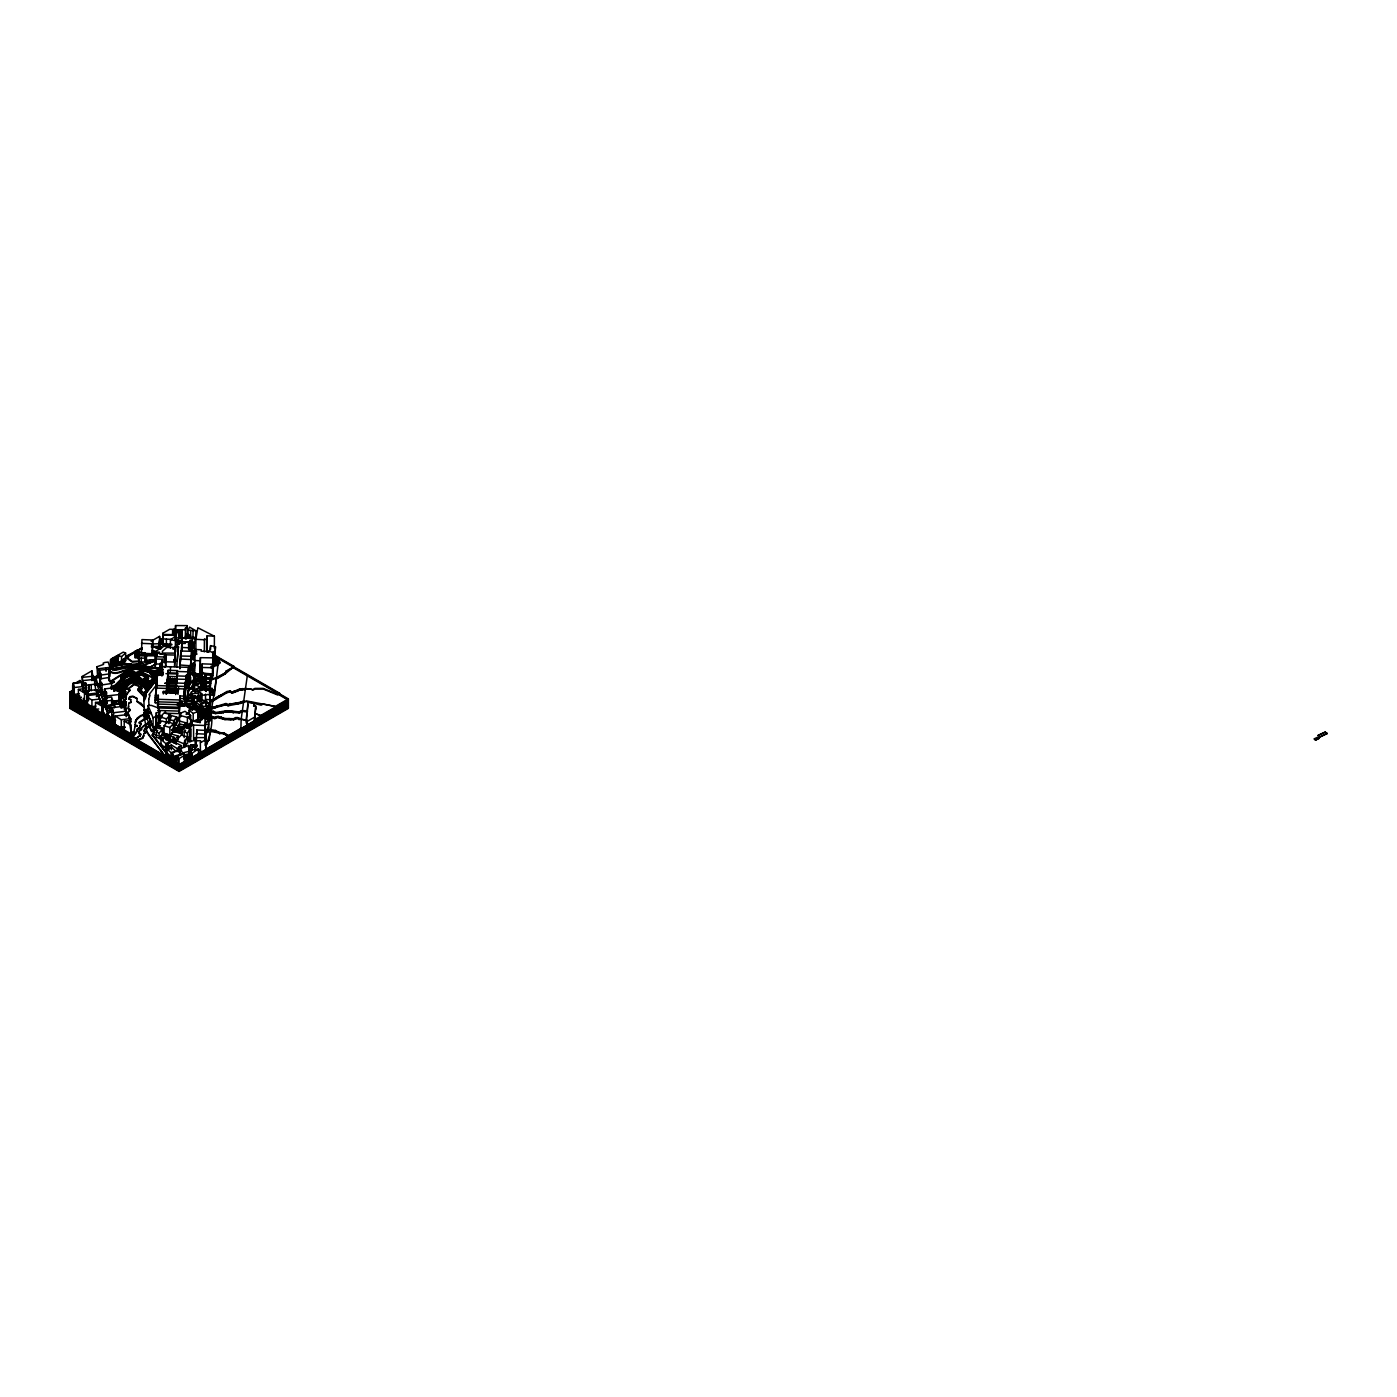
<?xml version="1.0" encoding="UTF-8"?>
<svg xmlns="http://www.w3.org/2000/svg" width="1397" height="1397" viewBox="0 0 1397 1397"><rect width="100%" height="100%" fill="white"/><g stroke="black" fill="none" stroke-linecap="round" stroke-linejoin="round"><path stroke-width="1.5" d="M121.679 702.447L119.618 701.259L121.679 702.447L121.679 704.472L120.055 704.787L118.728 701.661L112.424 702.447L112.319 703.651M123.285 705.171L123.285 703.005M125.992 704.071L125.992 701.853L123.914 700.665M126.132 704.158L125.643 708.663M128.751 706.306L128.227 708.366L130.288 709.554L127.721 712.243L128.541 715.98L127.721 712.872L130.288 710.182L128.227 708.995L128.751 703.285L130.812 702.08L128.751 703.285M128.908 722.93L130.812 721.83L130.812 718.809L128.751 717.621M130.812 702.708L130.812 699.705L128.751 698.5L129.781 696.719L132.89 696.108L137.028 698.5L132.89 696.736L129.781 697.347L128.751 699.129L130.812 699.705M137.028 701.521L141.167 703.285L144.135 707.214L137.028 701.521L137.028 698.5M143.577 736.498L143.577 735.468L142.634 738.349L138.128 740.218L69.85 700.176M169.229 756.231L169.229 757.349L165.981 755.463L165.981 749.438L168.007 748.198L165.981 749.438M165.981 755.463L165.981 754.363L170.12 756.598L170.12 759.951L170.12 758.85L69.85 700.805M194.742 674.384L194.742 676.2L197.134 676.288L198.933 675.729L198.758 674.262L194.742 674.384L194.742 679.344L194.742 677.056L193.694 676.48L193.694 677.58L195.563 678.89M123.477 658.703L125.608 659.506C116.999 667.783 138.443 664.396 142.529 663.872L144.607 665.059L153.338 661.637L146.423 662.265L146.458 654.512L155.067 654.617L155.067 656.503M172.599 630.379L174.45 629.314L174.433 630.344L172.599 630.379L172.599 634.552M175.551 633.505L175.516 637.696L181.034 638.446L185.33 637.678L185.452 636.019L187.146 635.984L187.233 633.592M187.146 635.984L187.233 625.629L175.551 625.559L175.516 629.75L178.659 629.733L178.641 637.783M210.056 681.719L210.336 678.366L206.285 678.296L206.25 681.579L210.056 681.719L209.882 700.229M175.393 639.389L176.022 635.268L163.187 635.094L163.309 644.384L171.796 644.89M165.667 666.037L164.34 667.364L165.667 666.666L165.789 654.844L174.939 655.036L174.73 666.491M175.324 653.883L175.184 659.559L175.324 647.44L166.732 647.457L162.384 651.281L162.384 653.063L175.184 653.132L175.324 647.44M155.853 660.275L154.962 660.781L155.067 654.617M134.898 651.404L134.793 654.495L137.465 654.582L137.465 657.743L134.793 657.655L134.898 651.404L137.709 651.508L137.709 654.669M138.635 652.486L138.6 659.768L138.635 652.486L145.305 653.202C142.511 657.009 148.065 658.109 145.183 658.598L145.044 661.899L138.792 662.056L138.862 659.122M187.233 625.646L187.146 628.021L185.452 628.074L185.33 629.733L178.659 629.733M174.939 655.036L174.503 666.352M145.044 661.899L145.201 654.739L138.6 654.617L138.792 662.056M162.873 634.43L162.943 633.173L169.718 629.261L173.577 629.348L173.438 634.657L162.873 634.43L162.873 640.105L162.943 638.219L159.363 640.297M161.633 661.881L161.546 663.4L160.306 663.331L160.131 667.923L155.259 667.644L155.591 659L162.314 659.262L161.546 667.172L160.131 667.923M161.546 667.172L162.314 659.262M205.429 687.202L203.368 685.211L205.429 687.045L203.351 688.389L205.429 686.416M179.951 668.779L180.283 659.489L182.012 659.105L190.952 659.559L190.306 670.77L191.022 669.006M180.283 663.261L179.759 668.43L180.021 667.539M190.795 662.213L191.197 667.923L190.952 659.559M191.197 662.248L190.306 670.141M190.795 667.906C190.446 663.558 199.212 659.594 190.9 664.728M155.364 647.684L159.258 647.527L159.555 644.576L159.45 646.532L162.017 647.649M170.417 639.704L175.463 640.647L175.778 636.229L170.417 639.704L170.364 648.208M125.992 701.853L123.914 701.294L126.044 698.692L123.966 700.526M126.044 699.338L126.481 694.169L129.921 690.031L127.86 688.826L133.92 684.128L136.138 684.059L139.578 686.835L140.014 688.284L137.936 689.472L138.233 690.642L144.572 697.225L138.233 690.013L137.936 688.843L140.014 687.656M194.148 676.043L195.37 649.535L201.29 649.727L201.116 651.177L210.685 651.596L213.427 653.08L212.885 673.389M201.971 667.469L202.216 663.854L212.711 664.204L212.379 667.731L201.971 667.469L201.971 678.82L212.379 679.099L212.711 674.926M200.4 671.905L202.338 671.94L201.971 678.191L212.379 678.471M155.748 662.405L156.062 652.085L159.537 652.155L159.398 653.779L164.602 653.936L164.235 662.649L164.602 653.936M155.259 667.644L155.591 662.161M181.785 651.037L182.081 643.423L185.26 643.476L185.557 642.236L190.848 642.445L190.848 649.57M176.738 667.347L177.192 660.502M179.759 668.43L180.283 660.589M137.465 657.743L137.709 651.508M205.446 718.25L204.87 740.62L205.446 718.25L200.504 718.774L200.312 722.354L191.948 721.096L191.948 725.41M190.411 651.386L190.848 642.445M210.056 690.048L211.069 673.825L204.765 673.319L204.765 679.745M163.187 635.094L163.309 638.9L171.796 639.407M209.113 695.008L212.501 695.112L212.711 689.454L207.647 689.315M212.501 695.112L212.711 689.454M177.192 660.659L177.908 652.032M177.192 661.148L178.449 646.671L176.651 646.217L173.088 648.679M167.413 681.841L167.745 677.772M170.067 677.842L169.736 681.911L170.067 678.156M180.824 651.019L180.388 661.689L180.824 651.019L191.581 651.281L190.725 661.864M180.283 661.218L180.824 654.233M204.87 725.48L193.572 725.095L193.607 740.672L189.486 741.685L189.73 723.803L191.948 723.646L191.948 721.096M189.486 741.685L189.73 723.803M193.694 677.58L193.292 672.271L194.305 670.857M202.705 680.217L202.652 681.474L202.478 677.702L203.735 676.969L202.478 678.331M158.332 702.866L155.259 702.778L156.935 674.419L161.563 674.559M156.935 679.466L155.259 697.732L158.332 697.819L157.564 705.38L158.385 704.944M156.935 681.998L155.259 700.246L158.332 700.351L157.809 708.558M155.259 702.778L155.818 696.684M156.377 690.607L156.935 674.419M161.755 675.083L162.314 666.544L188.543 667.364L184.561 696.108L179.934 695.968L179.567 702.499L157.966 701.835L158.332 695.304L155.259 695.217M162.314 671.59L161.895 676.043L161.895 673.529M176.389 691.358L163.344 691.445L163.222 692.772L177.105 693.209L178.362 687.97M166.121 694.099L167.169 680.985L176.424 681.282L175.97 688.704L176.511 682.906M177.332 674L177.419 670.595L168.146 670.298L167.291 680.461L177.017 680.758M167.169 683.517L166.418 694.065L166.418 691.532M167.291 683.168L168.146 670.298M166.68 692.179L166.802 685.805M167.413 684.163L167.291 685.7L167.256 680.095L176.511 680.391L177.419 670.595M170.539 666.806L170.207 672.883M168.985 691.812L169.107 690.293L176.528 690.013M172.041 681.788L172.372 678.226M174.363 681.858L174.695 678.296M175.079 689.105L174.922 690.886L174.922 688.354M175.673 694.536L176.266 688.11L166.994 688.005M167.169 686.032L176.424 686.521L176.511 685.438L167.256 685.141M176.005 693.558L176.319 689.961L176.319 692.668L168.985 692.441M177.995 694.414L178.641 687.516M179.357 704.734L157.756 704.071L157.756 706.585L179.357 707.249L179.934 698.5L184.561 698.64L186.255 680.374L187.792 680.426L188.543 672.411M165.352 710.689L165.352 713.203L179.235 713.64L179.934 695.968M179.235 713.64L179.934 703.547L184.561 703.686L186.255 682.906L187.792 682.941L188.543 674.926M184.945 697.155L184.561 705.922L181.488 705.834L181.68 703.407M183.688 696.509L184.369 689.088M183.688 699.024L184.544 689.751M185.085 684.617L186.15 681.579M185.085 687.132L186.255 675.327L188.77 673.11L193.205 673.284L193.118 675.537M188.543 677.458L187.792 685.473L184.718 685.368M184.718 687.9L187.792 687.988L188.543 667.364M206.11 690.904L206.232 688.284L211.977 688.372L211.68 692.65L211.977 688.372M180.999 652.748L181.837 643.65M177.908 652.189L178.449 646.671M192.245 656.171L193.781 656.468L193.781 659.611L192.245 659.332L192.734 652.312L196.925 654.215M192.245 659.332L192.419 654.11M196.872 675.502L199.963 677.004L200.4 657.655L212.885 657.865L213.427 653.08M200.085 676.27L200.4 657.655M204.154 681.701L204.748 685.054L206.267 685.927L206.25 689.908L206.267 674.995L210.737 675.153L210.441 677.964L201.971 677.562M210.737 675.153L210.441 686.294L206.285 686.102L206.267 682.696L207.175 682.731M201.5 701.032L201.692 693.628L198.252 691.358L205.394 689.42L210.214 689.577L209.725 701.8M209.725 694.292L201.5 695.392M205.551 701.643L205.411 703.04L205.551 694.134M246.186 719.926L247.042 723.105L246.186 719.926L248.002 702.516L254.027 702.726L254.027 705.887M246.186 723.07L248.002 704.42M175.271 639.023L179.06 640.682L175.935 642.777M175.935 645.938L179.026 644.139L178.31 643.388M208.834 720.66L210.668 720.555C207.524 705.66 217.949 714.81 205.918 746.208M247.042 723.105L246.867 724.746L247.042 719.944M194.55 670.49L194.148 674.14L199.893 674.367M200.382 742.767L200.592 740.759L195.161 740.794L195.143 737.651L205.743 737.581L205.813 739.624L200.382 742.767L200.382 752.232L200.592 750.224L196.977 750.241M254.027 702.726L253.66 706.044L255.703 706.114L255.703 709.257M255.703 708L254.481 720.363L255.703 706.114M196.767 682.889L193.973 682.749L194.48 676.986L200.295 677.021L200.103 681.823L200.417 678.488M209.079 686.032L209.113 686.241M182.291 638.01L181.872 641.712L192.053 642.061L192.472 638.377L182.291 638.01L182.291 644.506M181.872 648.208L182.291 643.877M192.472 638.377L192.053 648.575L192.053 642.061M191.127 661.881C189.101 656.782 194.253 657.149 191.616 657.463L191.581 651.281M214.352 695.689L218.84 657.516L213.427 654.39M211.069 679.64L216.413 677.755L213.025 700.089M141.464 653.883L141.935 639.582L152.727 640.018L152.256 654.337L143.612 653.971M152.256 654.337L152.727 640.018M200.103 678.663L193.973 679.606M209.166 740.253L210.353 730.456L223.904 733.338L228.497 735.992L288.358 701.434M143.577 736.097L143.821 733.617L145.987 731.679L143.926 730.491L145.987 732.307L143.821 733.617M206.407 699.53L206.18 701.381L208.485 702.901L210.301 702.918L210.877 699.722L206.407 699.53L206.407 702.691M206.215 703.582L206.407 702.062M134.95 724.851L137.028 726.038L134.95 724.851L137.028 718.25L140.643 715.561L148.117 712.994M137.028 725.41L134.95 726.597C132.767 739.677 130.585 733.006 129.537 720.52L124.211 721.149L124.211 730.299M191.983 696.352L191.965 697.732L186.761 699.146L186.761 698.046L195.178 696.003L191.983 696.352L191.738 702.115L193.869 704.821M205.848 700.875L200.679 699.635L195.964 701.905L195.964 705.695L199.125 708.366L201.343 708.558L200.697 703.302L205.848 700.875L205.848 704.664M200.103 713.535L209.166 713.396L207.664 719.595L208.624 718.425M209.166 713.396L208.624 719.053L207.751 717.848M210.982 664.693L214.352 665.024L215.47 646.776L210.58 645.624L209.62 651.281M217.006 660.606L215.225 658.93L217.006 660.606L216.518 662.545L214.544 663.697L214.579 662.824M211.75 707.546L211.471 710.759L199.509 712.732L196.82 711.667L196.82 710.567L201.971 711.143L209.428 708.122L211.75 707.546L211.75 708.803L225.982 704.612L228.043 705.799L240.459 703.407L243.707 702.22L243.707 700.962M205.97 730.404L205.411 745.544L205.97 730.404L196.802 730.002L196.174 745.125M190.498 663.924L190.202 671.433L191.022 663.959M120.91 699.373L124.316 692.004L122.255 690.817L125.398 687.516C128.699 674.559 142.896 682.382 146.056 690.31C142.057 682.784 128.734 675.45 125.398 688.145L122.255 691.445L124.316 692.633L123.268 696.474L121.207 697.033M122.412 698.36C123.862 692.685 123.617 707.109 122.29 701.591M215.47 646.776L214.352 665.024M195.982 675.711L195.37 672.935L194.148 672.883M214.387 648.278L214.387 636.211L207.14 635.81L206.599 638.988L204.294 639.774L195.877 639.32L195.877 651.386M195.877 639.32L197.85 627.759L214.387 636.211M211.82 707.808L213.025 699.46L212.99 700.945L227.013 692.633L230.121 692.039L232.181 693.226L239.428 690.24L245.313 689.647L245.313 688.389L252.874 689.577L254.935 688.389L263.212 688.389L277.689 694.361L279.627 693.244L277.689 694.99L263.212 689.018L254.935 689.018L252.874 690.205L250.796 689.018L242.519 689.018L232.181 692.755L230.121 691.41L227.013 692.004L220.813 695.741A18.318 10.582 0 0 0 214.597 699.321L212.99 700.473M176.406 632.998L176.773 630.239M192.734 652.312L193.292 657.568L193.292 654.407M208.363 719.28L208.782 716.958L203.071 717.325L208.363 719.28L208.363 722.424M124.49 697.802L125.8 691.777L123.722 690.589L126.201 688.599C127.092 677.632 146.615 682.696 140.032 690.048L145.236 694.903L145.794 692.877L144.485 692.231L154.351 680.182M135.771 719.909L135.247 722.633L135.474 721.533M137.028 730.823C125.974 743.466 138.757 732.831 137.43 728.675L139.508 727.47L141.167 723.646L139.089 722.459L146.58 717.394M137.028 731.452L137.43 728.675M194.742 677.72L193.118 674.437L197.152 674.821L196.872 676.131L198.653 676.777M207.699 729.356L208.659 724.397L205.761 724.205L204.818 729.164L207.699 729.356L207.699 732.499L204.818 732.325M207.699 732.499L208.659 726.911M188.735 690.17L190.446 677.231L188.874 676.358L190.359 675.502M191.721 701.905L186.43 701.521L190.446 678.959L188.997 678.104M192.559 710.392L185.976 705.729L189.241 687.673M207.28 682.155L207.175 683.36L207.28 682.155L204.818 682.103M193.973 682.749L194.48 680.129M119.513 698.046L122.831 692.231L120.771 691.026L124.612 686.416C126.027 678.82 135.631 676.951 141.167 681.649L146.702 688.913L141.167 682.277C135.631 677.58 126.027 679.448 124.612 687.062L120.771 691.655L122.831 692.86L122.028 695.112L119.95 695.689M190.446 677.702L188.874 676.829L190.359 675.973L190.813 672.743L188.228 673.633M190.359 675.973L190.813 672.743M191.843 654.564L190.848 656.939L193.746 653.482L193.467 655.35L193.851 650.478L196.767 651.91M194.899 683.727L195.388 681.561L194.986 683.849L196.348 682.923M198.322 680.479L196.785 681.439L196.907 680.409L198.304 681.195M137.43 729.304L139.508 728.099L140.119 725.445M192.419 693.855C188.595 694.309 184.456 695.706 191.319 695.531L191.319 692.213L198.566 688.511M211.069 673.825L210.423 682.854L204.818 682.731L204.765 678.488L206.232 678.104M201.43 688.407C199.527 694.326 203.508 683.919 199.788 689.786M190.184 747.29L190.76 745.038L197.256 745.265M190.76 745.038L189.538 749.805L191.826 750.032L192.716 746.452L196.506 746.592M192.454 747.517L192.716 746.452L196.506 746.749M195.597 678.278L194.48 678.401L193.973 682.12L196.767 682.26M69.85 699.548L136.347 738.559L140.818 734.665L138.74 733.477L139.508 730.491L143.612 725.689L148.239 723.856L150.789 720.887L148.117 714.269M139.508 730.491L138.74 733.477M141.568 729.933L141.743 728.728L139.508 731.12M192.454 747.36L191.826 749.56L189.538 749.333M148.676 699.513L150.038 695.147L148.903 694.798L157.32 683.901M201.919 686.835L202.006 687.202M201.535 688.669L202.949 682.749L202.233 687.551L201.779 684.268M195.824 637.923C192.542 635.757 187.582 640.944 190.813 636.141M143.926 731.12L145.532 727.435L146.109 728.378L149.042 726.702C150.09 722.441 142.18 710.34 145.375 713.378M191.302 659.733L192.751 657.481M191.302 660.379L192.297 658.86M205.918 745.719L207.489 742.191M190.062 715.159L189.59 717.045L190.062 715.788M145.794 694.396L143.874 699.618L145.794 693.506L144.485 692.877L154.351 680.828M145.794 695.392C139.683 706.865 149.13 696.23 144.485 694.763L154.351 682.714L144.485 695.392L145.794 696.038M120.736 693.104L120.893 693.349M138.757 661.654L132.191 662.038L126.673 658.057L127.424 655.577L138.32 649.815L136.749 650.199M126.673 658.057L127.424 655.577M195.912 682.592L196.244 681.753L194.934 683.412M192.07 688.145L192.943 682.923L194.759 683.884L194.759 687.045L192.943 686.067L192.07 688.145L192.559 685.246L194.759 683.884M140.119 736.254L140.818 734.036L138.897 732.534M200.347 671.695L200.085 675.642L194.148 675.415M123.879 685.997L126.76 680.496C134.898 673.965 143.297 683.535 147.279 686.94C142.494 681.072 134.88 674.28 126.76 679.868L123.879 685.997L120.858 689.035L123.879 685.368M126.481 694.169L126.376 695.095L129.921 690.031M188.071 630.257L189.59 627.131L195.824 630.728L188.071 630.257L188.071 638.08L195.824 638.551M123.128 684.303L125.241 680.025L123.18 678.82L128.227 675.904L140.241 678.523L147.855 686.224L142.302 680.356L138.024 678.051L128.227 676.532L123.18 679.448L125.241 680.653L123.128 684.949L117.296 691.131L121.068 685.508L123.128 684.949M122.342 683.849L123.827 680.199L122.168 678.767L123.827 680.828L122.342 683.849L113.856 690.904M186.185 638.045L188.508 634.325L186.185 638.202M188.071 638.08L189.59 634.937M142.634 738.349L143.577 735.87M125.8 691.777L123.722 691.218L124.123 689.804M155.189 729.671L158.105 724.799L157.04 725.759M155.189 730.142L157.11 726.44L156.307 712.802L159.817 711.841L158.228 707.912L151.278 705.38L148.117 705.555L148.117 715.526L153.094 727.837L157.232 725.549L156.691 723.262M124.123 690.432L126.201 689.227C128.21 681.02 140.259 680.147 142.092 688.861M122.342 683.22L113.856 690.258M188.77 671.852L189.503 670.804L188.228 673.476M155.015 727.016L155.975 725.148L158.752 726.143M156.691 723.89C156.988 721.289 161.109 725.026 156.918 723.471M155.975 725.148L152.133 731.557L148.239 723.384L145.725 724.816M179.514 722.703L179.514 715.316L180.789 713.064L185.033 711.3L190.656 715.474L190.656 722.86L187.39 724.781L187.39 717.394L190.656 715.474M106.382 707.895L107.255 710.147L110.747 710.986L105.212 715.072L69.85 694.501L73.622 692.318M111.76 714.408L113.035 717.883L110.45 719.193L109.874 717.15L110.45 718.722L105.212 715.701L110.747 711.632M119.286 683.22C116.807 689.123 110.817 691.707 119.286 683.22L122.534 680.322L121.364 677.248L125.066 674.611L130.043 673.598L138.792 675.362C140.8 672.097 149.723 677.51 144.048 679.029L149.112 683.43L154.351 676.41L149.776 672.778L162.978 673.878M131.231 733.722L134.182 731.557M110.73 687.149L115.218 685.019L121.399 679.029L115.218 685.648L110.73 687.795M140.119 726.073L141.167 723.646M169.002 734.665L168.216 736.638L169.002 734.665L164.113 733.198M224.952 674.087L225.982 671.189L234.12 666.491L224.952 674.087L216.413 679.012M225.982 671.66L224.952 673.616L216.413 678.54M155.015 726.859L152.797 730.788M108.669 669.18L109.333 679.309L108.669 669.18L99.414 670.263L99.414 677.824M152.273 734.77L154.229 731.382L152.273 735.241L172.547 760.667M118.815 691.532L120.858 688.407M148.117 714.897L151.994 725.095L144.38 729.164M119.286 683.849L122.534 680.322M197.152 674.664L190.813 673.843L194.445 668.901L188.874 676.2M129.921 690.659L127.86 689.454L133.92 684.774L138.198 685.875L140.014 688.284M173.734 660.205L174.66 658.93L173.734 660.833M135.771 720.538L140.643 716.19L148.204 713.85M188.735 689.542L188.141 690.747L192.803 685.91M188.735 690.642L192.053 687.307M150.789 720.887L142.284 727.331M173.734 720.73L176.721 717.028L171.848 715.718L168.845 719.403L173.734 720.73L173.734 727.104L176.721 723.402L176.721 717.028M175.9 719.892L177.786 717.604M177.698 719.28L177.698 718.006L177.873 719.839M174.363 724.729L177.733 720.59L185.801 722.773L185.801 725.934L183.95 728.204L179.427 726.964L177.89 728.832L174.363 727.872L174.363 724.729L177.89 725.689L179.427 723.821L183.95 725.043L185.801 722.773M187.757 725.934L191.529 723.681L184.631 727.366L185.801 725.305M146.475 679.798L148.553 678.61L146.51 676.043L139.386 673.319L137.325 674.524L126.952 673.302L120.613 676.183L126.952 672.673L137.325 673.878L142.197 673.127L147.96 676.951L148.553 677.982L146.475 679.798L149.863 681.893L154.351 675.781L149.776 672.149L162.89 673.232M148.431 684.268L138.617 676.445L129.275 674.664C124.385 675.694 113.838 682.26 129.275 675.292L131.353 676.497C143.385 671.52 147.296 696.003 154.351 677.039L149.776 673.406L149.776 670.874C152.814 673.476 166.33 665.426 159.782 669.652M147.855 685.595L154.351 677.667M147.279 686.94L154.351 678.296M146.702 688.267L154.351 678.925M146.056 689.681L154.351 679.553M152.133 684.163L144.485 693.506L145.794 694.134M144.485 693.855L154.351 681.457M145.794 692.877L145.794 694.763L144.485 694.134L154.351 682.085L154.351 675.135L149.776 671.52L160.83 673.11M154.019 729.426L157.686 730.544L156.237 732.203L156.237 737.179L159.136 738.105L159.136 733.111L162.244 729.391L155.853 727.61L154.019 729.426L154.019 734.403L157.686 735.52M159.136 738.105L162.244 734.368L162.244 729.391M153.094 727.837L153.094 717.883L157.232 715.578M190.516 729.182L190.516 736.69L187.303 740.375L187.303 732.866L190.516 729.182L184.456 727.296L182.204 729.286L182.204 734.909M207.489 741.72L209.166 739.624M184.177 737.633L184.177 732.011L185.609 730.387L182.204 729.286M175.603 740.393L173.577 742.663L166.138 739.415L167.134 738.472L175.603 740.393L175.603 743.536L174.049 742.942M169.928 735.224L168.042 737.267L164.514 736.429L163.03 739.886L159.852 738.961L159.852 737.075L163.205 733.373L169.928 735.224L170.12 739.851M176.232 744.374L176.232 740.55L181.261 735.049L187.844 737.057L187.844 742.802L184.631 746.312L185.574 746.592L185.574 740.847L184.631 740.567L184.631 746.312M200.854 685.91L201.29 689.262L200.854 685.91L202.233 684.39M200.854 689.053L202.233 687.551M184.631 740.567L187.844 737.057M190.918 670.263L193.292 668.761L191.232 666.945L194.916 664.064M193.292 668.761L191.232 667.574L194.916 664.693L194.148 673.511L196.837 673.616L201.046 677.004L202.059 684.617M185.574 740.847L184.421 742.104L185.155 746.155M183.828 747.605L183.828 743.78L185.155 742.331M160.323 722.93L160.323 716.993L164.095 712.907L170.469 714.548L170.661 718.372M166.47 722.843L166.47 718.879L170.469 714.548M165.981 739.869L170.12 737.494L168.042 738.524L164.514 737.686L163.03 739.257L159.852 738.332L163.205 734.63L168.216 736.009M169.928 737.11L168.042 739.153L168.042 737.267M169.858 735.538L169.858 727.47L173.368 723.681L167.291 721.708L164.113 725.759L164.113 733.827L169.858 735.538L173.368 731.749L173.368 723.681M174.363 727.243L177.89 728.204L179.427 726.335C192.018 726.475 166.749 735.486 173.368 731.12M173.979 737.232L172.809 738.472L174.887 739.223L178.083 736.027L171.831 734.176L170.12 736.062L173.979 737.232L173.979 741.021M163.03 739.886L164.514 736.429M112.197 680.252L114.275 682.068L112.197 680.252L125.94 671.468L132.034 671.189L135.911 672.446L140.119 671.293L151.505 676.672L154.334 675.153M112.197 680.88L125.94 672.097L132.034 671.817L135.911 673.075L140.119 671.922L151.505 677.301L154.334 675.781M141.167 724.275L139.089 723.087L149.077 716.661L148.117 713.623M194.48 676.986L194.323 680.304L189.311 684.181L194.323 679.186M191.983 681.858L193.467 680.164M218.508 659.803L219.766 662.195L212.588 667.033L212.379 679.099M212.588 667.661L219.766 662.667M219.766 662.824L218.019 664.518M218.019 663.732L218.019 664.989L219.766 662.195M187.058 727.82L189.922 724.868M192.332 658.528L193.292 657.568M194.305 671.486L193.292 672.9L193.467 671.678M174.293 742.802L178.083 739.799L178.083 736.027M192.803 686.381L188.141 690.118M105.019 715.421C98.227 711.789 108.687 700.264 102.47 706.463M102.47 706.934L104.443 705.363M102.47 707.563L104.635 705.729L107.883 713.518M184.631 726.737L187.041 726.824M146.458 655.141L152.57 655.21L153.88 654.006M117.819 663.016L121.539 664.396L121.539 656.642L125.608 653.01L123.25 652.12L117.819 655.263L117.802 664.815L111.166 667.085M121.539 664.396L125.608 660.764L125.608 653.01M190.097 638.883L190.097 638.237M194.934 684.513L194.934 681.352L196.348 680.391L200.504 681.352L196.61 684.827L194.253 683.727L194.253 686.87M146.126 677.842L141.324 674.873L138.792 676.008L130.043 674.227L121.364 677.248M196.75 685.648L200.557 682.347L202.897 683.098L203.368 685.84M112.459 666.456L112.459 658.581L118.535 656.311L116.877 655.664L112.092 658.441L112.109 666.317M117.802 664.815L118.535 656.311M163.414 672.149L130.131 668.307L130.131 667.05L121.295 667.522L116.335 669.442C105.613 670.857 112.965 647.178 110.52 667.225L128.681 656.747M190.498 669.6L193.292 668.133M136.347 737.93L140.119 735.625M124.962 666.736L114.729 668.499L114.729 669.774L111.166 667.714L112.109 665.688L117.802 664.186L118.535 663.575L116.877 662.929L117.819 662.388L121.539 663.767L125.608 660.135L123.25 659.244L142.215 648.295M194.253 683.727L196.453 681.963L194.934 681.352M171.883 732.727L177.384 729.671L173.263 728.291M210.074 701.381L227.013 691.532L230.121 690.939L232.181 692.126L239.428 689.14L245.313 688.546M199.073 690.851L205.149 687.481L206.058 690.572M190.219 683.22L191.983 681.701M199.788 687.254L201.29 686.119M201.29 689.262L199.788 690.415L199.823 687.062L195.248 684.6L192.332 686.346L192.332 689.507L194.427 690.712L193.327 691.375L193.327 688.215L194.427 687.551L192.332 686.346M180.23 642.323L181.977 640.839L182.081 650.548M175.743 645.868L181.977 641.467L178.397 640.28M191.738 702.115L191.721 700.648L193.921 700.473L192.559 697.959L200.382 695.601M196.313 697.662L200.382 696.23M210.074 702.027L220.813 695.584M202.163 674.629L202.338 672.568M206.075 722.441L208.991 720.468L203.106 717.552L200.19 719.525L200.19 722.686M173.088 649.151L176.651 646.846L178.449 647.3M106.242 697.924L100.863 701.277M105.543 698.325L100.863 701.905L101.737 704.525L96.864 691.201L100.287 691.759M102.278 701.556L98.663 703.023L103.116 701.05L103.116 699.792M158.926 721.725L159.817 721.184M159.817 711.841L158.926 722.354L158.926 712.4M168.339 646.828L164.34 646.078L157.267 650.338L154.596 652.434L154.596 655.577L156.796 656.782L157.337 653.307M157.337 655.193L154.596 654.32M157.337 655.822L154.596 654.949M194.061 687.988L192.332 689.035L193.572 689.751M192.332 689.507L194.061 688.459M100.898 677.388L97.72 677.755L97.004 666.701L103.57 664.448L103.116 663.173L104.775 662.475L108.145 662.073L109.979 667.364L109.979 676.323M86.195 685.263L82.493 685.735L82.196 676.462L91.905 670.839L93.704 680.356M72.958 683.36L81.218 681.98L82.825 686.556L74.006 687.551L72.958 683.36L73.604 691.934L72.644 692.004L72.644 685.194M151.12 641.206L159.607 636.368L160.271 645.816L159.066 645.868L159.066 642.009L160.271 641.974M125.468 657.341L142.215 647.667M92.324 678.523L100.671 673.546M110.014 668.15L119.932 662.422M213.008 655.403L288.358 698.902L288.358 708.366L179.095 771.441L69.85 708.366L69.85 691.969L73.797 689.681M82.196 684.844L85.444 682.976M92.237 679.047L100.671 674.175M109.018 669.355L120.194 662.894M136.173 653.691L139.91 651.526M73.587 690.45L69.85 692.598L78.407 697.54L81.358 697.138M92.237 679.675L99.746 675.345M112.808 667.801L108.704 670.508L109.612 681.439L108.599 679.344M116.475 665.688L120.282 663.488M159.363 640.926L163.257 638.673M176.721 631.165L174.45 632.212L174.433 633.871L172.599 633.906M73.587 691.078L69.85 693.226L87.452 703.407M174.45 632.841L176.773 631.496L176.406 634.255L176.511 631.776L174.45 632.317M73.587 691.707L69.85 693.855L95.52 708.681M135.771 656.433L139.543 654.25M73.622 692.947L69.85 695.13L105.212 715.543M135.771 657.061L139.543 654.879M160.271 645.816L160.114 643.371L162.873 643.196L169.369 645.746L169.369 647.003M73.622 693.576L69.85 695.758L113.751 721.096L115.549 720.049M135.771 657.69L139.543 655.525M160.114 643.842L169.369 646.374L163.92 646.305L162.698 645.117L162.489 640.28L162.489 641.537L160.48 641.694L163.205 640.839M73.517 687.272L73.517 694.099L69.85 696.387L115.148 722.528M160.114 644.471L162.646 644.436M111.376 668.15L116.335 670.071L131.51 666.875L147.366 669.023L155.451 664.256L147.366 668.395L138.198 666.526L125.346 666.823M110.136 671.259C117.348 676.026 124.438 667.679 132.191 669.669L135.649 668.465L151.278 672.708L135.649 669.111L132.191 670.298C124.438 668.307 117.348 676.672 110.136 671.887M69.85 691.969L77.813 696.562L79.612 695.514M79.612 696.143L77.813 696.562M130.131 668.307L138.198 667.626L147.366 669.495L150.37 667.923L163.274 669.407M114.275 682.068L112.197 683.273L110.136 682.068L114.275 681.439M99.746 685.141L101.544 689.769L98.75 691.183L96.864 690.101M155.05 660.1L155.853 659.646M83.383 698.308L85.042 701.364L88.273 699.583L87.208 696.754M94.559 683.989L97.72 683.989C91.154 661.165 98.785 702.272 105.107 691.742M99.414 698.116L98.611 695.758L105.107 692.371M194.951 642.026L191.214 644.82L194.951 642.655L194.951 639.651M144.048 679.029L146.126 677.213M191.843 655.21L193.746 654.11L193.851 650.478M115.776 701.399C118.85 700.7 113.995 702.499 112.424 701.818M140.032 690.048L142.092 688.232M190.359 674.873L188.874 675.729L188.997 680.618L190.446 681.474L190.446 677.231M215.155 660.502L214.946 659.96M214.544 663.069L216.518 662.545M115.549 720.677L113.751 721.096M200.924 674.419C195.859 676.847 202.949 674.105 200.539 671.276M128.908 722.301L130.812 721.83M121.766 726.981L122.447 726.597M204.765 678.959L204.748 685.683L206.267 686.573M204.765 679.117L206.232 678.732M192.053 687.778L189.992 688.965L189.992 687.865M147.034 719.35L146.58 717.237L149.077 716.032M211.069 680.269L224.952 673.459M225.982 671.817L234.12 666.963L279.627 693.244M216.413 677.912L224.952 672.987M187.32 695.2L191.319 695.06L191.459 697.051L197.379 696.405M137.028 726.038L134.95 726.597M186.761 698.675L195.178 696.649M204.643 689.14L206.25 688.215L206.11 691.532M188.735 698.587L191.965 697.243M204.643 689.769L206.25 688.843M145.725 724.187L148.239 722.738M149.042 725.445L151.994 724.467M149.042 725.602L146.109 727.278M147.628 727.051L149.042 726.23L151.609 731.487M193.083 701.573L186.43 700.892M193.921 701.102L192.559 697.33L195.58 696.335L199.614 700.229L199.614 702.132M200.731 706.55L200.958 706.411M200.731 707.179L201.657 706.638L200.697 707.092L201.343 708.558M232.181 692.598L234.259 691.41M196.82 711.195L201.971 711.772L217.181 706.061L220.289 706.096M197.798 716.364L207.367 714.723L208.851 715.596L208.782 720.101M288.358 698.902L275.279 706.463L246.658 700.962L228.043 704.699L225.982 703.512L211.75 707.703M197.798 716.993L203.229 715.351L208.851 716.224M197.798 717.639L207.367 715.997L214.928 718.128L218.229 716.888L223.38 718.844M197.641 713.884L213.566 711.3L215.627 712.505L227.013 710.706L239.428 711.894C243.078 708.331 254.376 713.623 241.489 711.178L239.428 712.522L231.151 711.178M171.534 729.531L175.166 730.614L175.166 731.871L177.384 729.513L183.409 727.418M198.601 713.745L198.601 715.02L209.847 712.645L215.627 713.605L227.013 711.806L239.428 713.011L242.327 711.806L242.327 710.549M167.361 739.712L170.12 738.122L169.386 737.057M217.181 706.218L246.658 701.591L261.152 705.171L263.212 703.983L275.279 706.463M208.851 716.382L214.928 717.499L218.229 716.417L224.952 718.495L233.561 718.704L237.019 717.499L241.14 718.931M211.261 716.766L211.261 718.023L214.928 718.599L217.006 717.412L224.952 719.612L233.561 719.804L237.019 718.599L246.483 720.328L237.019 717.971L230.819 719.333L224.952 719.141L221.32 717.482M178.135 757.96L179.095 758.519L185.033 755.096L183.933 753.647L176.319 755.567L176.319 761.557L178.135 763.949L178.135 757.96L176.319 755.567M186.692 759.392L186.849 756.248L188.158 755.498L188.158 759.287L186.692 759.392L186.692 755.602L188.158 755.498M192.105 753.227L198.426 748.897L190.691 750.049L192.105 756.999L190.691 750.049M246.867 721.603L254.481 717.202M187.39 756.58L191.476 754.205L191.476 757.366L189.957 756.86L189.957 753.716L183.95 754.904L185.312 759.985L187.39 759.724L187.39 756.58L185.312 756.842M260.645 715.543L255.092 713.57L260.645 715.543L288.358 699.548L231.85 666.91M254.481 719.734L288.358 700.176L277.06 693.645M288.358 700.805L240.895 728.832L241.14 719.403L247.374 675.257M211.488 730.945L208.223 729.129L215.627 730.474L219.766 732.866L223.904 732.866L228.497 735.52L240.895 728.361M206.075 749.089L228.497 736.149L223.904 733.495M288.358 702.062L179.095 765.137L69.85 702.062M288.358 702.691L179.095 765.766L69.85 702.691M288.358 703.32L179.095 766.394L69.85 703.32M288.358 703.948L179.095 767.04L69.85 703.948M288.358 704.594L179.095 767.669L69.85 704.594M288.358 705.223L179.095 768.298L69.85 705.223M288.358 705.852L179.095 768.926L69.85 705.852M288.358 706.48L179.095 769.555L69.85 706.48M288.358 707.109L179.095 770.184L69.85 707.109M288.358 707.738L179.095 770.812L69.85 707.738M195.353 692.702L195.353 689.542L199.823 687.062M198.566 690.293L195.353 692.074L193.572 690.223M169.142 746.574L165.789 748.408L162.262 746.242L160.969 744.095L160.969 739.31L164.776 737.197L181.488 745.684L181.488 748.879M197.431 708.122L195.126 706.55L196.82 705.153L195.964 704.42M160.969 739.31L165.789 743.623L169.142 741.79L170.556 742.645L167.029 744.566L167.099 752.896L171.028 756.458L171.028 752.669L167.099 749.106L171.726 747.395L175.655 750.957L171.028 752.669M168.007 748.198L162.262 745.614L160.969 743.466M178.973 747.046L179.375 752.092L178.973 747.046L181.488 745.684M178.973 751.848L181.488 750.486M167.029 744.566L169.404 746.015L171.36 744.95L177.157 748.513L177.157 751.708M177.157 748.513L179.375 747.308M122.657 662.143L127.721 664.78L142.529 663.243L144.607 664.431L153.338 661.008M189.311 683.709L190.219 683.063M138.128 739.589L142.634 737.703M146.58 718.495L144.712 719.472L144.712 718.198M96.41 696.562L101.37 694.571M98.192 694.309L98.611 696.23L101.37 695.042L101.213 693.296M179.689 754.345L179.689 748.67L188.892 745.404L189.713 756.877M200.819 704.577L206.023 702.115L210.056 704.961L203.63 706.568L200.819 704.577L200.819 707.738L203.63 709.711L206.407 708.419L207.612 709.257L210.056 708.104L210.301 702.918M200.958 707.039L203.63 709.082L210.056 707.476M1318 735.363L1325.212 731.993L1327.15 733.582L1319.938 736.935L1318 735.538L1325.212 732.185L1327.15 733.582M1319.1 738.472L1317.65 737.232L1314.036 738.908L1315.485 740.148L1319.1 738.28L1315.485 740.148M1327.15 733.39L1319.938 736.935M126.673 657.428L132.191 661.41L138.757 661.025M195.423 721.446L202.198 719.699M96.41 695.933L98.611 694.955M193.956 701.748L193.956 699.862L193.048 702.115L193.956 701.748L192.821 700.718L193.659 698.448M192.821 700.718L193.659 700.334L192.559 697.33M188.962 714.181L188.962 710.27L194.602 707.79L197.78 711.44L197.78 719.263L193.205 721.289L188.962 718.093M188.962 710.27L193.205 713.465L197.78 711.44M199.596 700.561L201.255 700.491M200.941 719.49L195.423 721.289M211.471 710.287L194.951 709.955L194.951 708.838L198.776 707.458L194.951 709.327L197.431 708.768M136.976 668.814L147.611 669.477L154.945 670.839L154.945 671.94L163.274 669.879M111.254 689.315L112.476 688.843M186.255 713.85L188.735 712.907L186.255 714.496M177.157 730.858L182.57 731.714M192.419 694.326L191.319 694.903M198.042 709.012L195.231 707.266L190.429 708.262L190.429 707.144L195.126 705.922M192.873 707.65L195.231 706.795M192.943 709.397L185.976 704.472L186.028 703.075L188.316 704.245L194.794 702.918L189.084 704.839L186.028 703.704M189.486 726.545L193.572 725.095M193.048 700.211L195.021 701.853L199.614 700.229M151.609 731.015L152.483 731.434M151.609 730.858L152.797 731.277M188.997 679.361L190.446 680.217L185.976 704.158L188.316 705.345L193.362 704.682L195.126 706.55M176.843 717.971L179.532 717.132M176.843 718.617L179.532 717.761M174.45 632.946L176.511 632.404M211.75 708.331L215.121 707.895M204.783 710.846L199.509 712.103M95.345 690.17L96.864 689.943L98.192 693.838M95.345 690.799L98.75 691.672L101.544 689.769M189.852 746.731L188.281 747.116L189.782 749.194L189.032 755.934M173.071 758.676L172.163 753.559L175.481 751.586L178.886 750.835L181.575 754.799L173.542 756.615C171.429 748.775 173.699 766.167 172.46 755.026M172.163 757.331L174.381 756.231M172.46 758.815L173.542 760.405L177.559 759.497M175.079 757.122L175.76 761.313L175.079 757.122L178.676 756.318M110.887 667.015L124.577 664.675L150.579 667.487M111.236 666.386L124.577 664.046L146.388 666.177M116.353 665.828L111.236 666.544L111.376 668.779M130.131 667.05L125.346 666.666L114.729 668.657M154.002 670.752L125.346 667.295L110.311 669.215L114.729 669.774M159.729 640.577L163.205 640.21L163.309 644.384M176.022 640.123L181.977 640.839M101.859 683.028L97.738 683.832L98.192 686.189M101.859 683.674L94.559 684.617M227.013 692.161L230.121 691.567M239.428 689.769L242.519 689.175M230.121 704.14L233.212 703.547M240.459 702.778L237.35 704.018M174.363 726.318L176.721 722.773L173.472 721.9M106.032 697.435L107.115 697.243L105.439 698.675L107.22 700.98M106.032 698.063L107.272 697.836L105.124 696.981L104.932 694.676M112.581 669.984L114.729 669.285M99.414 670.263L101.195 675.03L109.612 673.86L109.298 671.747M107.22 702.866L106.277 702.953C103.762 696.789 111.062 689.192 102.051 692.371L99.746 686.416L99.746 678.959L108.075 677.615L111.568 683.465L111.568 689.053M109.053 716.224L109.053 716.853M108.687 716.434L109.63 716.364M99.746 678.959L102.051 684.932L111.568 683.465M105.386 691.236L102.051 691.742L99.746 685.787M119.164 693.087L120.317 692.912L120.317 700.107L119.164 700.281L119.164 693.087L119.618 701.888M197.641 712.313L200.103 711.964L196.663 711.702M197.641 712.627L200.103 712.278L199.858 716.434M197.641 714.531L200.941 714.042M144.031 715.334L145.864 715.072M160.55 749.875L164.898 756.318L146.982 731.871L144.031 715.805L145.864 715.543L145.864 714.286M82.196 676.462L82.493 677.335L93.704 676.165M125.73 708.401L123.757 704.35L120.718 704.787L121.434 705.747M198.374 719.333L202.198 719.071M81.358 697.767L78.407 698.168L78.407 689.402L82.825 688.808L84.484 692.912L84.484 701.678L83.383 698.937M122.604 707.825L120.456 703.669L106.382 705.38L107.255 707.633L112.406 708.244L112.72 712.226L112.406 708.244M109.368 707.353L109.839 711.737L112.406 711.405M106.382 705.38L106.382 708.541L110.293 708.017M106.382 708.541L107.255 710.776L109.368 710.514M104.827 688.913L104.164 696.649L104.827 688.913L114.1 687.743L115.253 690.729L119.042 690.293L120.317 692.912M107.237 703.32L104.897 703.599L104.897 697.924L111.69 697.068L112.563 705.101M111.585 705.223L111.585 699.548L112.563 699.426M104.897 697.924L106.05 701.067L111.865 700.334L111.865 706.009L106.05 706.742L104.897 702.97L107.237 702.674M115.113 724.345L115.113 716.085L121.312 719.734L130.392 718.599L130.392 724.799M125.101 726.894L121.312 727.366L124.211 729.042M125.101 727.523L121.312 727.994L121.312 719.734M86.754 701.661L87.452 704.036L87.208 690.642L97.231 689.716L98.401 696.212M87.208 690.642L88.5 694.082L98.401 692.842M115.113 716.085L128.803 714.373L130.392 718.599M131.475 731.976L131.475 735.119L132.82 735.259M112.808 702.342L114.135 704.367L120.247 703.983L118.728 700.403L112.424 701.172L113.035 705.171M99.763 699.041L97.807 694.326L86.754 695.654L87.452 697.4L91.923 699.984L99.763 699.041L99.763 704.018M95.852 706.149L91.923 706.62L91.923 699.984M111.76 716.923L111.76 707.72L124.403 706.183L126.236 711.195L126.236 716.731M111.76 707.72L113.594 712.732L126.236 711.195M182.57 731.068L173.263 728.92M97.004 666.701L97.72 668.814L109.979 667.364M104.932 695.933L106.242 699.216M127.721 665.251L129.432 665.688M79.297 693.768L74.006 694.361L74.006 687.551M119.321 694.536L107.325 695.881L106.277 695.758L106.242 693.279M113.087 701.172L116.929 700.735M113.087 701.8L119.321 701.102M227.013 711.335L220.464 712.732M82.825 691.655L82.79 680.618L94.245 679.379L95.764 690.101M82.79 680.618L83.663 683.36L85.811 683.133L86.439 685.106L95.764 684.093M86.614 687.586L82.79 688.005L83.663 690.729L85.811 690.502L86.439 693.122L88.308 692.912L84.885 694.414L88.308 692.283L86.439 692.493M86.614 688.215L82.79 688.634L83.663 691.358L85.811 691.131L85.811 683.133M191.459 697.051L191.459 693.89L197.379 693.244M113.035 704.542L114.135 704.996M143.664 713.081L145.375 712.907M95.52 702.447L102.033 701.783L103.256 712.767L101.754 712.907L101.754 706.044L95.52 702.447L95.52 709.309L98.785 708.995M101.754 706.044L103.256 705.887M186.43 700.403L191.721 700.805M186.43 701.05L190.394 700.665M186.028 703.547L189.084 704.682M107.22 701.608L105.439 699.303M106.277 702.307L107.22 702.237M189.957 753.716L191.476 754.205M149.235 709.187L144.223 709.659L150.684 712.226M209.847 712.173L213.566 711.929M208.834 720.188L210.668 720.555M107.063 696.666L105.124 696.352L104.827 693.593M209.166 714.024L198.601 714.373M209.166 714.181L200.103 714.321L209.847 712.016L213.566 711.772L215.627 713.134L231.151 711.335M209.166 714.653L198.601 715.02M207.751 718.634L208.624 718.582M190.429 707.79L196.82 705.153M159.468 640.228L159.607 636.368M151.452 644L159.258 643.685L159.258 647.527M151.452 645.955L160.812 649.168M151.452 646.584L159.258 646.27C167.151 649.727 153.583 645.466 151.452 647.213M159.066 645.239L160.271 645.187L160.114 643.371M173.472 632.614L174.433 632.614M172.599 633.278L174.433 633.243M166.802 690.415L176.528 690.205M145.044 658.109L138.792 658.266L138.862 655.979M104.164 689.454L105.875 691.672L106.032 699.949M105.875 697.592L104.164 695.392L104.827 694.222M104.164 696.649L106.032 699.251M146.423 661.637L154.927 661.619L154.927 659.733L150.579 659.751L150.474 662.859M206.11 689.647L211.68 690.764M171.796 644.261L163.309 643.755M145.305 655.088L144.362 655.088L144.362 652.574M141.935 648.61L140.381 648.61L141.935 649.238M97.72 685.089L94.559 685.089L94.559 683.832M235.622 718.128L237.019 718.128M224.952 718.984L233.561 719.176M210.353 729.671L211.488 731.591L223.904 733.966L228.497 736.621L228.497 735.52M190.202 665.758L179.951 664.989M208.485 706.044L210.301 706.061L210.877 699.722M169.369 645.903L163.92 646.305M146.458 655.769L155.067 655.874M206.285 686.625L210.336 686.678M213.427 668.587L210.737 667.539M180.388 656.014L191.127 656.206M200.4 672.533L203.473 672.586M200.4 673.179L203.473 673.214M206.232 689.542L208.834 689.594M138.652 655.822L145.201 655.944M174.503 662.021L165.614 661.794L165.667 666.666M201.971 676.934L203.735 676.969M155.748 656.73L164.235 656.974M193.205 673.441L190.813 673.371M193.205 674.07L195.528 674.14M209.113 691.864L212.501 691.952M177.332 671.486L188.124 671.817L188.124 681.911M168.146 672.83L177.419 673.11L176.913 678.453L176.913 675.938L186.168 676.218M165.929 673.651L178.048 674.018M177.087 676.672L167.832 676.392L167.657 680.688M167.832 678.907L185.888 679.344L185.888 684.32M172.041 679.274L174.363 679.344M166.889 680.671L176.913 680.985M167.256 682.627L185.522 683.343M164.881 683.133L168.897 683.255M165.056 683.447L176.424 683.797M185.225 686.468L155.905 685.56L155.905 688.092L185.225 688.983M166.802 690.223L169.107 690.485M166.802 690.851L176.528 691.148M157.966 699.321L179.567 699.984M179.934 701.015L184.561 701.154L184.561 696.108M177.367 703.459L181.68 703.599L181.68 701.364L181.488 705.834M179.934 703.721L184.561 703.686M177.367 705.502L184.561 705.922M157.634 707.93L179.235 708.593M157.634 710.444L179.235 711.108M202.163 674L203.229 673.983L202.216 674.576M206.267 683.325L210.737 683.482M201.255 699.862L198.252 697.609M201.692 700.508L198.252 698.238M190.76 745.195L197.256 745.422M190.76 745.684L197.256 745.893M192.716 747.081L196.506 747.22M188.403 644.716L192.472 644.873M206.25 689.28L208.834 690.223M181.785 647.475L190.411 647.824M194.148 660.519L200.085 660.764M194.148 674.768L200.085 675.013M141.464 643.353L152.256 643.79M143.612 653.342L152.256 653.709M140.276 668.185L149.427 668.307M188.77 672.481L190.813 672.568M196.174 733.704L205.411 734.124M193.973 681.649L196.488 681.614M152.343 646.549L157.704 647.929M207.14 650.758L208.328 651.788L207.699 650.792M209.602 651.526L207.07 651.893M155.259 663.854L160.131 664.134M162.978 674.507L149.776 673.406M153.006 674.524L162.978 675.135M153.006 675.153L158.682 675.502M153.006 675.781L156.796 676.026M153.006 676.41L156.796 676.654M153.006 677.056L156.796 677.283M153.006 677.685L156.796 677.912M153.006 678.313L156.796 678.54M153.006 678.628L156.796 678.855M156.796 679.169L153.006 678.942L153.006 671.363M156.796 679.798L153.006 679.571L156.796 680.426M210.737 666.91L212.588 667.033M205.673 709.851L201.133 710.008M168.81 721.655L169.823 721.725M168.81 722.284L169.823 722.354M154.945 671.94L163.414 672.621M200.103 714.793L203.019 715.002L203.019 713.745M124.577 664.675L124.577 663.418L131.161 664.221M130.131 667.836L132.715 668.517M218.229 717.045L212.868 717.587M195.964 701.905L199.125 704.577L201.343 704.769M124.577 663.575L128.559 664.012M150.579 667.329L161.022 668.552M156.935 671.678L154.945 671.468L159.782 670.141M160.48 725.707L157.04 725.287M208.851 717.482L210.947 717.988L210.947 716.731M201.133 709.536L199.212 709.781M145.044 666.404L150.37 666.823M158.891 723.419L156.918 723L157.232 725.06M168.845 720.084L170.469 720.485M111.376 668.307L114.275 669.023M199.212 709.309L198.042 709.501M179.514 715.316L187.39 717.394M184.177 732.011L187.303 732.866M158.332 716.888L160.987 718.25L158.332 717.517M158.228 715.351L160.253 715.945L160.253 717.202L158.228 716.626M159.852 737.075L163.03 738M164.113 725.759L169.858 727.47M171.534 729.688L182.343 733.547M171.534 730.16L182.343 733.373M175.166 731.871L182.343 734.019M159.782 715.299L162.489 716.12M183.828 743.78L176.232 740.55M160.323 716.993L166.47 718.879M167.762 722.79L161.825 720.922L156.848 726.213L162.803 728.064L162.803 733.739M156.237 732.203L159.136 733.111M200.557 685.508L202.897 686.241M155.119 651.194C145.794 648.191 162.978 655.699 155.119 651.823M196.366 721.341L199.684 722.546M117.819 655.263L121.539 656.642M123.25 659.89L125.608 660.764M118.535 664.204L116.877 663.558L116.877 655.664M150.684 713.168L144.223 710.567L150.684 713.797M193.467 652.189L196.628 653.604M213.584 656.59L213.182 655.21L214.143 657.498M215.47 658.127L213.584 657.236L213.584 651.543M144.485 693.75L145.794 694.484M146.475 679.169L149.863 681.265M185.172 638.708L186.098 639.197M158.664 653.132L162.331 654.355M154.596 652.434L156.796 653.639M192.629 636.7L196.296 638.813M192.489 637.259L196.296 639.442M190.289 640.402L194.026 642.55M189.94 640.821L194.026 643.179M218.84 657.673L234.12 666.491M189.94 641.45L193.781 643.668M213.427 655.018L234.12 666.963M190.114 642.183L194.166 644.541M190.411 642.987L194.166 645.17M213.008 656.031L216.779 658.214M219.766 663.296L219.154 660.641C215.208 658.598 210.458 651.701 218.508 659.646L219.154 661.27L219.154 660.17M190.411 643.615L194.166 645.798M213.008 656.677L216.779 658.843M188.525 643.161L194.166 646.427M213.008 657.306L216.779 659.471M188.525 643.79L194.166 647.055M213.008 657.935L216.779 660.1M188.525 644.419L194.166 647.684M213.008 658.563L216.779 660.746M188.525 645.047L194.166 648.313M213.008 659.192L216.779 661.375M188.525 645.693L194.166 648.941M213.008 659.821L216.779 662.003M188.525 646.322L192.297 648.487M213.008 660.449L216.779 662.632M193.921 652.189L190.603 647.876L193.921 652.818M188.525 646.951L192.297 649.116M213.008 661.078L216.779 663.261M188.525 647.579L192.297 649.745M213.008 661.724L216.779 663.889M188.525 648.208L192.297 650.391M213.008 662.353L216.779 664.518M188.525 648.837L192.297 651.019M213.008 662.981L216.779 665.147M188.525 649.465L192.297 651.648M213.008 663.61L216.779 665.775M198.968 675.17L201.046 676.375L201.674 679.623M193.694 676.951L194.742 677.562M228.043 705.171L225.982 703.983L223.206 705.398M144.048 678.401L149.112 682.801M215.627 731.102L219.766 733.495M140.032 689.42L145.236 694.274M123.146 702.237L123.285 703.634L121.085 701.032L123.146 702.866M96.864 690.729L100.078 691.236L101.213 693.925L98.558 694.815M155.975 725.305L157.11 725.969M155.975 725.776L157.11 726.44M78.407 689.402L84.484 692.912M128.751 718.25L130.812 718.809M124.211 721.149L131.196 725.13L131.126 734.281M168.007 748.844L166.54 747.36M69.85 697.016L115.148 723.157M69.85 697.644L115.148 723.803M69.85 698.273L124.211 729.671M69.85 698.902L132.174 734.403L132.244 735.555L132.174 731.888M165.981 754.834L170.12 757.226L169.229 756.074M69.85 701.434L179.095 764.508L206.075 749.578L205.97 747.552M188.997 677.458L190.446 678.331M188.997 678.732L190.446 679.588M188.997 679.99L190.446 680.845M188.997 680.304L190.446 681.16M193.327 688.215L195.353 689.542M185.976 704.001L193.1 709.187M192.576 709.781L185.976 705.729M154.351 681.701L157.32 683.989M188.962 717.464L189.887 718.791M149.776 670.874L151.278 672.079M194.794 702.918L193.048 701.486L193.956 701.119L192.559 698.587L195.58 697.592L198.95 701.486M193.048 702.115L195.021 703.739L195.021 701.853M195.964 705.066L198.776 707.458M192.821 698.832L193.956 699.862M162.698 644.488L163.92 645.833M195.126 706.079L193.869 705.293M195.248 673.686L196.558 675.467M153.88 654.302L152.43 652.172L153.88 653.674L152.57 655.21M173.001 761.138L173.001 760.981M153.932 736.498L169.229 757.349M172.547 761.138L170.12 756.598M157.407 740.794L152.273 735.241M193.362 703.424L191.738 701.486L193.362 704.682M165.981 752.896L168.688 756.266M161.301 746.173L163.99 749.77M164.898 755.829L148.396 734.735M189.032 750.241L189.713 751.202L182.728 752.896L179.689 748.67M188.892 751.08L189.852 752.407M183.95 758.047L185.312 759.985M172.163 753.559L173.071 754.886M122.534 680.95L120.963 678.209L121.399 679.658M148.396 734.263L146.982 731.871M198.426 752.686L198.426 748.897M120.055 705.415L118.728 700.403M72.644 692.004L73.517 694.099M158.228 717.883L159.817 721.812M148.117 705.555L153.094 717.883M103.553 701.905L105.316 706.952M106.888 710.706L108.145 714.81M115.322 707.231L114.205 704.35L114.589 707.773M111.76 715.037L113.594 720.677M111.76 716.294L113.594 721.323M112.371 718.599L113.594 721.952L113.594 712.732M125.765 711.527L126.551 716.347M125.643 708.017L126.341 714.234M105.439 699.932L106.277 702.953M108.145 714.653L108.687 716.905M91.259 684.809L91.259 690.817M199.963 676.375L200.365 678.244M101.213 693.453L103.116 699.949M101.37 695.042L104.443 705.834M119.758 698.36L120.317 700.107M145.375 712.749L145.864 714.443M202.478 677.702L202.705 679.064M200.12 681.055L200.539 682.487M200.12 681.684L200.539 683.116M109.63 716.207L109.874 717.779M104.827 695.479L104.932 696.562M143.664 712.924L144.712 718.355M173.577 634.395L173.699 635.583L173.699 629.907M203.002 683.657L202.652 680.845M124.368 702.167L123.757 707.511L123.757 704.35M122.098 678.296L122.168 679.396M120.613 676.183L120.963 678.837M146.109 727.907L146.336 729.199M214.684 656.066L214.527 655.018M198.758 677.405L198.933 678.89L198.758 674.262M159.066 642.009L159.258 643.685M120.893 699.233L121.085 701.661M213.008 653.604L213.182 655.839M191.319 692.213L191.459 693.89M200.365 677.597L200.417 679.117M148.676 699.408L149.008 705.38M162.489 641.537L162.384 639.18M143.874 698.989L144.223 711.213M205.743 747.046L205.813 749.089L205.743 737.581M150.579 659.751L146.423 660.379L146.423 662.265M204.765 673.319L204.818 682.731M162.314 663.051L162.349 665.705M206.267 674.995L206.285 677.789M195.143 747.098L195.161 750.241L195.143 737.651M242.519 688.546L242.519 689.647M242.519 701.119L242.519 702.22M241.489 710.706L241.489 711.806M240.459 702.307L240.459 703.407M239.428 689.14L239.428 690.24M239.428 711.894L239.428 713.011M239.097 718.704L239.097 719.804M237.35 690.328L237.35 691.445M237.019 717.499L237.019 718.599M235.622 717.499L235.622 718.599M234.259 690.939L234.259 692.039M233.561 718.704L233.561 719.804M233.212 711.894L233.212 713.011M232.181 692.126L232.181 693.226M231.151 710.706L231.151 711.806M230.819 718.704L230.819 719.804M230.121 690.939L230.121 692.039M230.121 703.512L230.121 704.612M229.073 718.495L229.073 719.612M228.043 704.699L228.043 705.799M227.013 691.532L227.013 692.633M227.013 710.706L227.013 711.806M225.982 671.189L225.982 672.289M225.982 703.512L225.982 704.612M225.284 710.898L225.284 711.999M224.952 718.495L224.952 719.612M223.904 732.866L223.904 733.966M223.206 712.086L223.206 713.203M223.38 718.198L223.38 719.315M221.32 717.01L221.32 718.11M220.813 695.112L220.813 696.212M220.464 712.086L220.464 713.203M219.766 732.866L219.766 733.966M218.403 696.108L218.403 697.208M218.229 716.417L218.229 717.517M217.181 705.59L217.181 706.69M217.006 716.312L217.006 717.412M216.325 697.313L216.325 698.413M215.627 712.505L215.627 713.605M215.627 730.474L215.627 731.591M214.928 717.499L214.928 718.599M214.597 698.692L214.597 699.792M213.566 711.3L213.566 712.4M212.728 652.155L212.711 675.554M212.868 717.115L212.868 718.215M211.488 730.474L211.488 731.591M211.471 710.759L207.315 711.073M210.58 645.624L210.58 649.413M209.847 711.544L209.847 712.645M209.428 716.713L209.428 717.814M208.991 720.468L208.991 723.629M208.659 724.397L208.659 727.54M207.786 712.732L207.786 713.85M207.612 706.114L207.612 709.257M207.14 635.81L207.14 651.91M207.367 714.723L207.367 715.997M206.931 712.732L206.931 713.85M206.599 638.988L206.599 651.054M206.407 705.258L206.407 708.419M205.953 700.089L205.953 703.878M205.673 709.693L205.673 710.968M205.149 687.481L205.149 690.642M204.608 684.338L204.748 685.683M204.783 710.375L204.783 711.475M204.433 638.866L204.294 651.858M203.63 706.568L203.63 709.711M203.229 714.723L203.229 715.997M202.216 663.854L202.216 675.205M202.059 683.989L202.059 685.979M201.971 711.143L201.971 712.243M201.692 693.628L201.692 701.137M201.535 688.04L201.43 689.035M201.57 713.448L201.57 714.548M200.941 713.57L200.941 714.67M200.504 681.352L200.504 684.495M200.697 703.302L200.697 707.092M200.295 677.021L200.295 680.182M200.085 693.576L200.085 701.084L198.252 698.867L198.252 691.358M199.509 711.632L199.509 712.732M199.125 704.577L199.125 708.366M198.549 719.56L198.549 720.817L198.374 719.961M197.885 675.17L196.837 673.616M197.431 707.965L197.431 709.239M197.431 710.427L197.431 711.527M196.907 678.523L196.907 681.666M196.802 730.002L196.802 733.809M195.824 630.728L195.772 638.656M195.58 696.335L195.58 698.221M195.37 649.535L195.37 655.35M195.37 672.935L195.248 674.314M195.405 705.939L195.231 707.266M194.427 687.551L194.427 690.712M193.467 679.693L193.467 680.793M193.397 674.873L193.397 675.973M193.205 713.465L193.205 721.289M193.1 630.396L192.891 638.586M192.873 707.022L192.873 708.122M192.576 703.826L192.576 704.926M191.983 681.23L191.983 682.33M191.826 750.032L189.538 749.805M190.691 630.431L190.603 638.429M190.813 696.771L190.813 697.871M190.725 726.562L190.725 741.702M190.394 700.037L190.394 701.137M190.446 754.293L190.446 757.453M190.219 682.592L190.219 683.692M189.625 694.431L189.625 695.531M189.084 704.21L189.084 705.31M188.735 697.959L188.735 699.059M188.735 727.366L186.465 726.894L187.757 726.405M188.228 673.005L188.228 674.122M188.316 704.245L188.316 705.345M187.792 687.988L187.792 675.38L186.255 675.327L186.255 685.421M187.704 694.344L187.704 695.444M187.547 636.945L186.639 638.167M186.465 726.737L186.465 727.994M186.255 703.058L186.255 704.158M185.452 628.074L185.33 637.678M185.382 681.561L185.399 686.294M185.12 684.355L185.12 689.402M185.033 755.096L185.033 761.086L183.933 759.636L183.933 753.647M183.95 725.043L183.95 728.204M182.204 629.593L182.169 637.731M182.029 630.012L181.837 638.15M181.558 630.344L181.558 638.289M181.296 630.449L181.296 638.394M181.034 630.501L181.034 638.446M180.667 630.484L180.667 638.446M180.789 713.064L180.789 716.766M180.353 630.466L180.353 638.412M180.23 642.795L176.528 645.344M180.283 659.489L180.283 665.164M179.829 630.379L179.829 638.324M179.899 701.469L179.934 706.061M179.602 630.309L179.602 638.254M179.427 723.821L179.427 726.964M179.165 630.204L179.165 638.15M179.06 640.682L179.026 644.139M179.095 758.519L179.095 771.441M178.397 639.634L178.432 643.825M177.89 725.689L177.89 728.832M176.633 679.047L176.633 681.579M176.511 680.391L176.424 686.521M176.179 631.217L176.144 632.439M176.022 635.268L176.022 640.752M176.266 683.063L176.266 685.578M175.778 636.229L175.463 652.137L175.551 625.559M174.887 739.223L174.887 743.012M174.45 629.314L174.433 634.5M173.577 629.348L173.577 635.024M173.542 756.615L173.542 760.405M171.36 744.95L171.36 749.752M169.404 746.015L169.404 749.211M168.845 714.164L168.845 723.663M167.169 680.985L166.976 687.341M166.4 639.075L166.383 644.908M165.789 654.844L165.789 661.34M165.789 743.623L165.789 748.408M163.344 691.445L163.344 693.96M163.205 733.373L163.205 735.276M162.943 633.173L162.943 638.848M162.646 643.179L162.698 645.117M162.314 666.544L162.314 674.122M161.022 668.395L161.022 669.652M160.306 663.331L160.306 667.12M159.555 644.576L159.45 646.374M158.332 695.304L158.332 705.398M157.355 671.119L153.6 671.398M157.564 702.848L157.564 705.38M156.586 680.88L156.586 683.412M156.307 712.802L156.307 716.783M156.062 652.085L156.062 657.76M155.713 717.36L155.713 727.313M155.591 659L155.591 662.789M150.37 666.666L150.579 667.958M147.366 668.395L147.366 669.495M146.458 654.512L146.458 656.398M145.987 731.679L145.882 733.058M145.305 653.202L145.183 658.598M144.485 692.231L144.485 694.134M144.031 714.548L144.031 715.805M141.237 658.057L141.254 662.143M140.276 667.714L140.276 668.814M138.198 666.526L138.198 667.626M131.51 666.404L131.51 667.504M131.161 664.064L131.161 665.321M129.537 720.52L129.537 724.17M127.721 664.78L127.721 665.88M124.403 706.183L124.403 709.868M123.966 699.897L123.914 701.294M122.831 692.231L122.744 693.139M121.207 704.525L121.207 708.296M120.282 684.425L120.09 685.386M117.173 656.695L117.173 664.57M115.253 658.319L115.253 666.212M114.135 658.581L114.135 666.474M114.1 687.743L114.1 691.34M113.96 703.809L113.96 705.695M112.982 658.127L112.982 666.02M113.035 717.883L111.166 718.984M109.839 708.593L109.839 711.737M107.883 713.361L108.145 715.281L105.212 716.172L104.042 712.592M107.255 707.633L107.255 710.776M106.888 710.549L105.316 707.441M106.05 667.836L106.05 671.416M106.05 701.067L106.05 706.742M105.439 693.366L105.439 700.561M105.124 691.69L105.124 698.884M102.051 684.932L102.051 692.371M102.033 701.783L102.033 705.223M101.195 675.03L101.195 678.82M100.287 690.485L100.078 691.864M98.75 691.183L98.75 692.301M97.72 668.814L97.72 677.755M97.231 689.716L97.231 696.457M91.905 670.839L91.905 675.03M91.87 676.427L91.87 680.618M91.731 676.183L91.731 680.374M89.251 691.044L89.198 684.809L89.198 690.817M88.5 694.082L88.5 700.823M88.273 699.583L85.042 701.364M86.754 695.654L86.754 702.289M86.439 685.106L86.439 693.122M83.663 683.36L83.663 691.358M82.493 677.335L82.493 685.735M73.797 682.871L73.604 691.934M120.91 698.744L120.893 699.862L120.91 698.744M169.299 680.164L169.212 683.587L169.299 680.164M126.271 696.439L126.167 697.609L126.271 696.439M79.908 680.496L75.001 683.325L80.659 682.557L79.908 680.496M107.272 698.483L106.032 698.692L107.063 698.552M190.446 682.103L188.997 681.247L190.446 682.103M126.132 704.787L125.992 703.442L126.132 704.787M125.259 714.967L125.189 713.623L125.259 714.967"/></g></svg>
